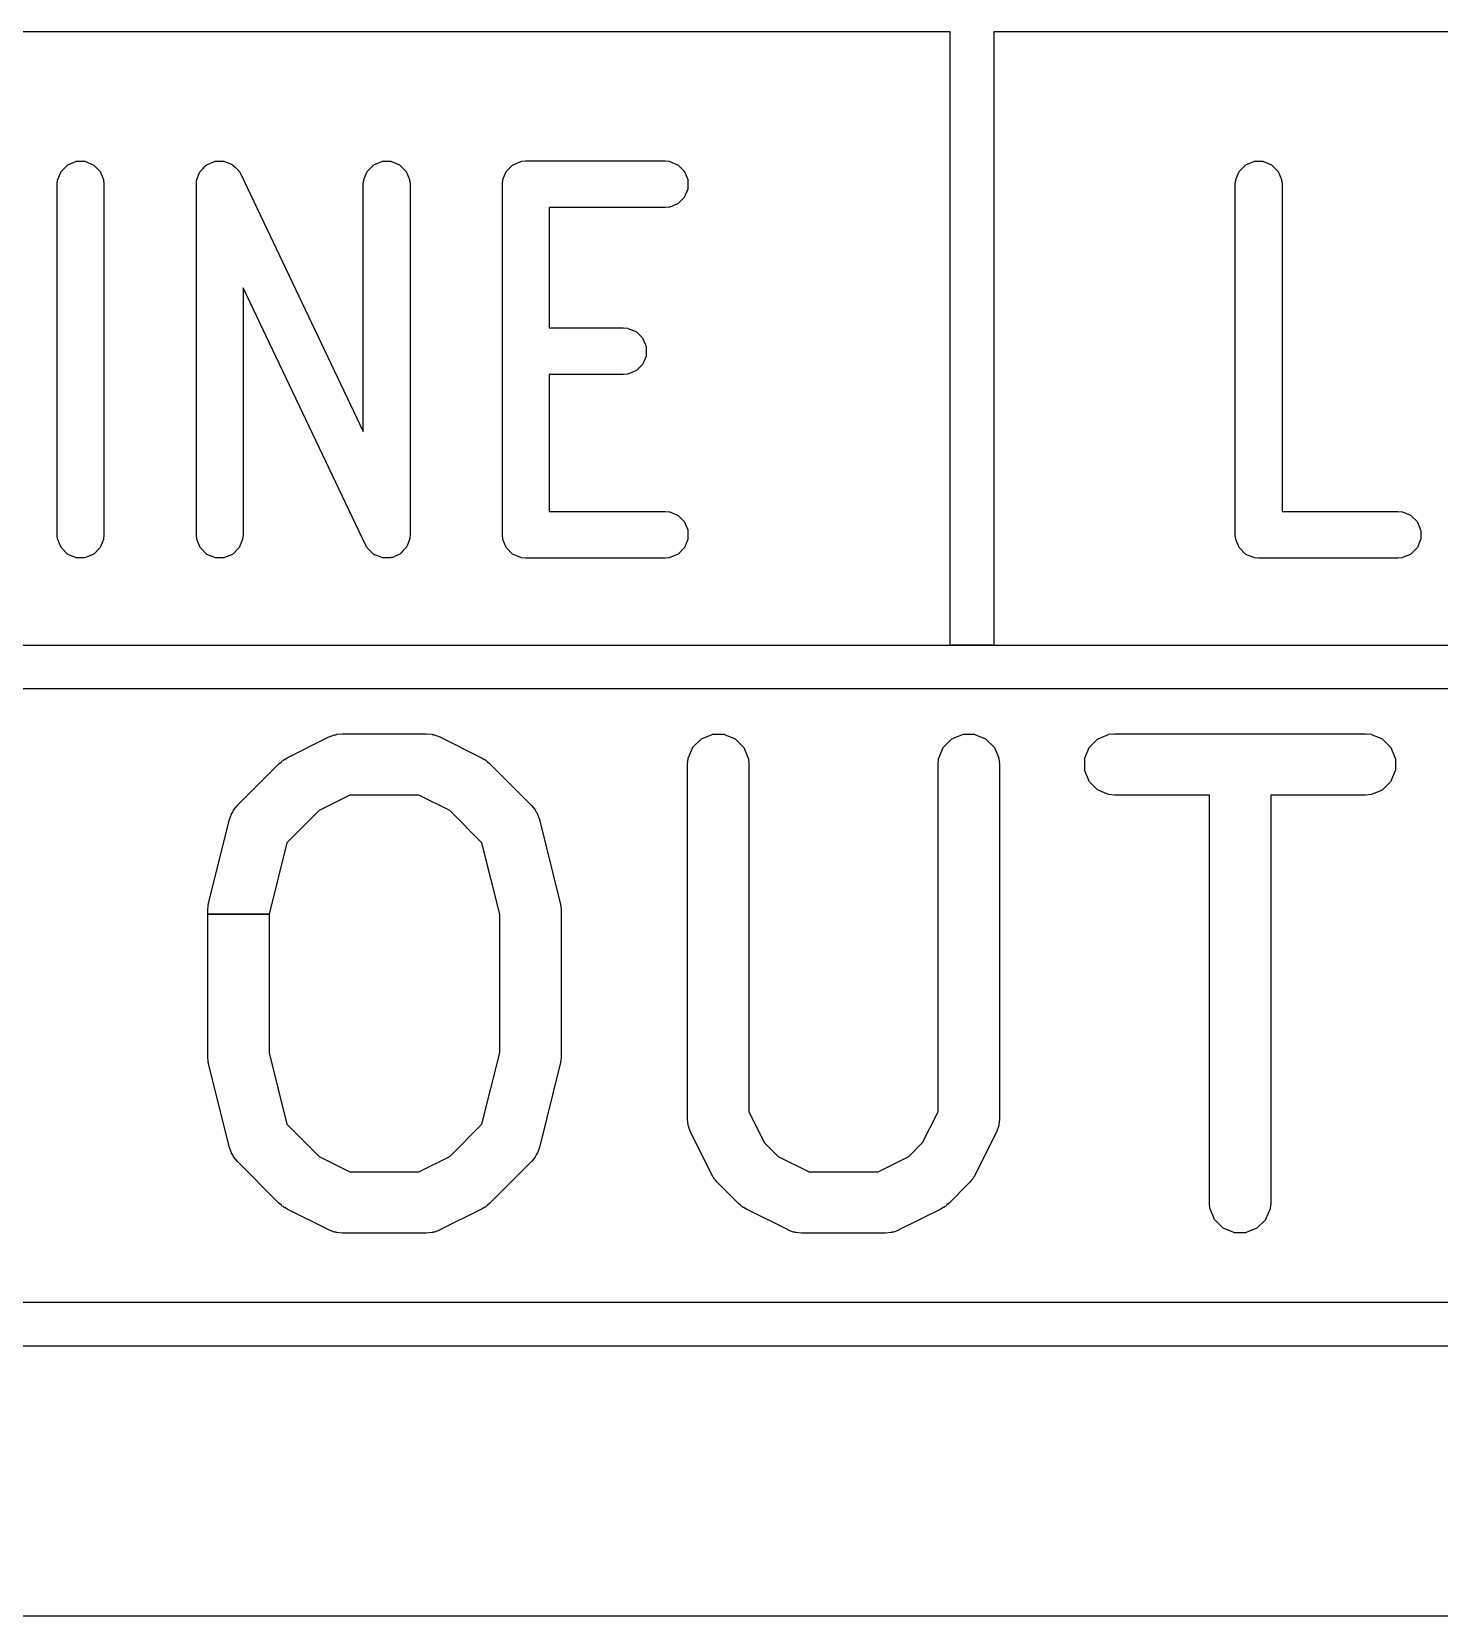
# Model space of a CAD drawing. Header units: millimetres. Extents: x 0 to 98, y 0 to 67.8.
# Drawn here: x 85.42 to 90.24, y 0 to 5.42 of the extents above; entities that cross this region are included whole.
import ezdxf

# ---------------------------------------------------------------- set-up
doc = ezdxf.new("R2010")
doc.units = ezdxf.units.MM
doc.layers.add('Edge.Cuts', color=254, linetype='CONTINUOUS', true_color=0xd0d2cd)

msp = doc.modelspace()

# ---------------------------------------------------------------- linework, layer by layer
at = {"layer": 'Edge.Cuts', "linetype": 'CONTINUOUS'}
for p, q in [((88.565, 5.425), (83.635, 5.425)), ((88.565, 3.325), (88.565, 5.425)), ((93.745, 5.425), (88.715, 5.425)), ((88.715, 5.425), (88.715, 3.325)), ((85.510394, 4.919203), (85.521593, 4.946239)), ((85.521593, 4.946239), (85.522676, 4.947862)), ((85.522676, 4.947862), (85.543368, 4.968554)), ((85.543368, 4.968554), (85.544991, 4.969637)), ((85.544991, 4.969637), (85.572027, 4.980836)), ((85.572027, 4.980836), (85.57394, 4.981217)), ((85.57394, 4.981217), (85.603204, 4.981217)), ((85.603204, 4.981217), (85.605117, 4.980836)), ((85.605117, 4.980836), (85.632153, 4.969637)), ((85.632153, 4.969637), (85.633776, 4.968554)), ((85.633776, 4.968554), (85.654468, 4.947862)), ((85.654468, 4.947862), (85.655551, 4.946239)), ((85.655551, 4.946239), (85.66675, 4.919203)), ((85.991405, 4.930848), (85.995619, 4.942719)), ((85.995619, 4.942719), (85.996616, 4.944393)), ((85.996616, 4.944393), (85.997358, 4.945218)), ((85.997358, 4.945218), (85.997783, 4.946241)), ((85.997783, 4.946241), (85.998866, 4.947861)), ((85.998866, 4.947861), (86.007779, 4.956776)), ((86.007779, 4.956776), (86.016213, 4.966129)), ((86.016213, 4.966129), (86.017775, 4.967295)), ((86.017775, 4.967295), (86.018777, 4.967773)), ((86.018777, 4.967773), (86.01956, 4.968555)), ((86.01956, 4.968555), (86.02118, 4.969637)), ((86.02118, 4.969637), (86.032811, 4.974457)), ((86.032811, 4.974457), (86.044198, 4.979877)), ((86.044198, 4.979877), (86.046088, 4.980355)), ((86.046088, 4.980355), (86.047192, 4.980413)), ((86.047192, 4.980413), (86.048218, 4.980837)), ((86.048218, 4.980837), (86.05013, 4.981217)), ((86.05013, 4.981217), (86.062738, 4.981217)), ((86.062738, 4.981217), (86.075313, 4.981868)), ((86.075313, 4.981868), (86.077244, 4.981587)), ((86.077244, 4.981587), (86.078287, 4.981217)), ((86.078287, 4.981217), (86.079394, 4.981217)), ((86.079394, 4.981217), (86.081307, 4.980837)), ((86.081307, 4.980837), (86.092956, 4.976013)), ((86.092956, 4.976013), (86.104822, 4.971801)), ((86.104822, 4.971801), (86.106498, 4.970803)), ((86.106498, 4.970803), (86.10732, 4.970062)), ((86.10732, 4.970062), (86.108345, 4.969637)), ((86.108345, 4.969637), (86.109966, 4.968554)), ((86.109966, 4.968554), (86.118878, 4.959642)), ((86.118878, 4.959642), (86.128233, 4.951208)), ((86.128233, 4.951208), (86.129167, 4.950075)), ((86.129167, 4.950075), (86.130262, 4.948258)), ((86.130262, 4.948258), (86.130658, 4.947862)), ((86.130658, 4.947862), (86.131741, 4.946239)), ((86.131741, 4.946239), (86.132312, 4.94486)), ((86.132312, 4.94486), (86.136759, 4.937485)), ((86.136759, 4.937485), (86.136991, 4.937053)), ((86.136991, 4.937053), (86.55619, 4.056735)), ((86.558012, 4.919203), (86.569211, 4.946239)), ((86.569211, 4.946239), (86.570294, 4.947862)), ((86.570294, 4.947862), (86.590986, 4.968554)), ((86.590986, 4.968554), (86.592609, 4.969637)), ((86.592609, 4.969637), (86.619645, 4.980836)), ((86.619645, 4.980836), (86.621558, 4.981217)), ((86.621558, 4.981217), (86.650822, 4.981217)), ((86.650822, 4.981217), (86.652735, 4.980836)), ((86.652735, 4.980836), (86.679771, 4.969637)), ((86.679771, 4.969637), (86.681394, 4.968554)), ((86.681394, 4.968554), (86.702086, 4.947862)), ((86.702086, 4.947862), (86.703169, 4.946239)), ((86.703169, 4.946239), (86.714368, 4.919203)), ((87.034203, 4.919203), (87.045402, 4.946239)), ((87.045402, 4.946239), (87.046485, 4.947862)), ((87.046485, 4.947862), (87.067177, 4.968554)), ((87.067177, 4.968554), (87.0688, 4.969637)), ((87.0688, 4.969637), (87.095836, 4.980836)), ((87.095836, 4.980836), (87.097259, 4.981193)), ((87.097259, 4.981193), (87.111891, 4.982634)), ((87.111891, 4.982634), (87.112381, 4.982658)), ((87.112381, 4.982658), (87.588571, 4.982658)), ((87.588571, 4.982658), (87.589061, 4.982634)), ((87.589061, 4.982634), (87.603693, 4.981193)), ((87.603693, 4.981193), (87.605116, 4.980836)), ((87.605116, 4.980836), (87.632152, 4.969637)), ((87.632152, 4.969637), (87.633775, 4.968554)), ((87.633775, 4.968554), (87.654467, 4.947862)), ((87.654467, 4.947862), (87.65555, 4.946239)), ((87.65555, 4.946239), (87.666749, 4.919203)), ((89.542774, 4.919203), (89.553973, 4.946239)), ((89.553973, 4.946239), (89.555056, 4.947862)), ((89.555056, 4.947862), (89.575748, 4.968554)), ((89.575748, 4.968554), (89.577371, 4.969637)), ((89.577371, 4.969637), (89.604407, 4.980836)), ((89.604407, 4.980836), (89.60632, 4.981217)), ((89.60632, 4.981217), (89.635584, 4.981217)), ((89.635584, 4.981217), (89.637497, 4.980836)), ((89.637497, 4.980836), (89.664533, 4.969637)), ((89.664533, 4.969637), (89.666156, 4.968554)), ((89.666156, 4.968554), (89.686848, 4.947862)), ((89.686848, 4.947862), (89.687931, 4.946239)), ((89.687931, 4.946239), (89.69913, 4.919203)), ((85.508572, 4.902658), (85.508596, 4.903148)), ((85.508572, 3.702658), (85.508572, 4.902658)), ((85.508596, 4.903148), (85.510037, 4.91778)), ((85.510037, 4.91778), (85.510394, 4.919203)), ((85.66675, 4.919203), (85.667107, 4.91778)), ((85.667107, 4.91778), (85.668548, 4.903148)), ((85.668548, 4.903148), (85.668572, 4.902658)), ((85.668572, 4.902658), (85.668572, 3.702658)), ((85.984762, 4.902658), (85.984786, 4.903148)), ((85.984762, 3.702658), (85.984762, 4.902658)), ((85.984786, 4.903148), (85.985629, 4.911714)), ((85.985552, 4.91321), (85.985832, 4.915136)), ((85.985629, 4.911714), (85.985552, 4.91321)), ((85.985832, 4.915136), (85.986017, 4.91566)), ((85.986017, 4.91566), (85.986227, 4.917782)), ((85.986227, 4.917782), (85.986583, 4.919203)), ((85.986583, 4.919203), (85.991405, 4.930848)), ((86.55619, 4.902658), (86.556214, 4.903148)), ((86.55619, 4.056735), (86.55619, 4.902658)), ((86.556214, 4.903148), (86.557655, 4.91778)), ((86.557655, 4.91778), (86.558012, 4.919203)), ((86.714368, 4.919203), (86.714725, 4.91778)), ((86.714725, 4.91778), (86.716166, 4.903148)), ((86.716166, 4.903148), (86.71619, 4.902658)), ((86.71619, 4.902658), (86.71619, 3.702658)), ((87.032381, 4.902658), (87.032405, 4.903148)), ((87.032381, 3.702658), (87.032381, 4.902658)), ((87.032405, 4.903148), (87.033846, 4.91778)), ((87.033846, 4.91778), (87.034203, 4.919203)), ((87.666749, 4.886113), (87.65555, 4.859077)), ((87.666749, 4.919203), (87.66713, 4.91729)), ((87.66713, 4.888026), (87.666749, 4.886113)), ((87.66713, 4.91729), (87.66713, 4.888026)), ((89.540952, 4.902658), (89.540976, 4.903148)), ((89.540952, 3.702658), (89.540952, 4.902658)), ((89.540976, 4.903148), (89.542417, 4.91778)), ((89.542417, 4.91778), (89.542774, 4.919203)), ((89.69913, 4.919203), (89.699487, 4.91778)), ((89.699487, 4.91778), (89.700928, 4.903148)), ((89.700928, 4.903148), (89.700952, 4.902658)), ((89.700952, 4.902658), (89.700952, 3.782658)), ((87.632152, 4.835679), (87.605116, 4.82448)), ((87.633775, 4.836762), (87.632152, 4.835679)), ((87.654467, 4.857454), (87.633775, 4.836762)), ((87.65555, 4.859077), (87.654467, 4.857454)), ((87.588571, 4.822658), (87.192381, 4.822658)), ((87.192381, 4.822658), (87.192381, 4.411229)), ((87.589061, 4.822682), (87.588571, 4.822658)), ((87.603693, 4.824123), (87.589061, 4.822682)), ((87.605116, 4.82448), (87.603693, 4.824123)), ((86.563962, 3.668263), (86.144762, 4.548583)), ((86.144762, 4.548583), (86.144762, 3.702658)), ((87.192381, 4.411229), (87.445714, 4.411229)), ((87.445714, 4.411229), (87.446204, 4.411205)), ((87.446204, 4.411205), (87.460836, 4.409764)), ((87.460836, 4.409764), (87.462259, 4.409407)), ((87.462259, 4.409407), (87.489295, 4.398208)), ((87.489295, 4.398208), (87.490918, 4.397125)), ((87.490918, 4.397125), (87.51161, 4.376433)), ((87.51161, 4.376433), (87.512693, 4.37481)), ((87.512693, 4.37481), (87.523892, 4.347774)), ((87.523892, 4.347774), (87.524273, 4.345861)), ((87.524273, 4.345861), (87.524273, 4.316597)), ((87.51161, 4.286025), (87.490918, 4.265333)), ((87.512693, 4.287648), (87.51161, 4.286025)), ((87.523892, 4.314684), (87.512693, 4.287648)), ((87.524273, 4.316597), (87.523892, 4.314684)), ((87.445714, 4.251229), (87.192381, 4.251229)), ((87.192381, 4.251229), (87.192381, 3.782658)), ((87.446204, 4.251253), (87.445714, 4.251229)), ((87.460836, 4.252694), (87.446204, 4.251253)), ((87.462259, 4.253051), (87.460836, 4.252694)), ((87.489295, 4.26425), (87.462259, 4.253051)), ((87.490918, 4.265333), (87.489295, 4.26425)), ((87.192381, 3.782658), (87.588571, 3.782658)), ((87.588571, 3.782658), (87.589061, 3.782634)), ((87.589061, 3.782634), (87.603693, 3.781193)), ((87.603693, 3.781193), (87.605116, 3.780836)), ((87.605116, 3.780836), (87.632152, 3.769637)), ((87.632152, 3.769637), (87.633775, 3.768554)), ((87.633775, 3.768554), (87.654467, 3.747862)), ((87.654467, 3.747862), (87.65555, 3.746239)), ((87.65555, 3.746239), (87.666749, 3.719203)), ((89.700952, 3.782658), (90.097142, 3.782658)), ((90.097142, 3.782658), (90.097632, 3.782634)), ((90.097632, 3.782634), (90.112264, 3.781193)), ((90.112264, 3.781193), (90.113687, 3.780836)), ((90.113687, 3.780836), (90.140723, 3.769637)), ((90.140723, 3.769637), (90.142346, 3.768554)), ((90.142346, 3.768554), (90.163038, 3.747862)), ((90.163038, 3.747862), (90.164121, 3.746239)), ((90.164121, 3.746239), (90.17532, 3.719203)), ((85.508596, 3.702168), (85.508572, 3.702658)), ((85.510037, 3.687536), (85.508596, 3.702168)), ((85.668548, 3.702168), (85.667107, 3.687536)), ((85.668572, 3.702658), (85.668548, 3.702168)), ((85.984786, 3.702168), (85.984762, 3.702658)), ((85.986227, 3.687536), (85.984786, 3.702168)), ((86.144738, 3.702168), (86.143297, 3.687536)), ((86.144762, 3.702658), (86.144738, 3.702168)), ((86.714933, 3.689651), (86.714725, 3.687536)), ((86.715119, 3.690174), (86.714933, 3.689651)), ((86.7154, 3.692109), (86.715119, 3.690174)), ((86.716166, 3.702167), (86.715321, 3.693606)), ((86.715321, 3.693606), (86.7154, 3.692109)), ((86.71619, 3.702658), (86.716166, 3.702167)), ((87.032405, 3.702168), (87.032381, 3.702658)), ((87.033846, 3.687536), (87.032405, 3.702168)), ((87.666749, 3.719203), (87.66713, 3.71729)), ((87.66713, 3.71729), (87.66713, 3.688026)), ((89.540976, 3.702168), (89.540952, 3.702658)), ((89.542417, 3.687536), (89.540976, 3.702168)), ((90.17532, 3.719203), (90.175701, 3.71729)), ((90.175701, 3.71729), (90.175701, 3.688026)), ((85.510394, 3.686113), (85.510037, 3.687536)), ((85.521593, 3.659077), (85.510394, 3.686113)), ((85.522676, 3.657454), (85.521593, 3.659077)), ((85.543368, 3.636762), (85.522676, 3.657454)), ((85.544991, 3.635679), (85.543368, 3.636762)), ((85.572027, 3.62448), (85.544991, 3.635679)), ((85.632153, 3.635679), (85.605117, 3.62448)), ((85.633776, 3.636762), (85.632153, 3.635679)), ((85.654468, 3.657454), (85.633776, 3.636762)), ((85.655551, 3.659077), (85.654468, 3.657454)), ((85.66675, 3.686113), (85.655551, 3.659077)), ((85.667107, 3.687536), (85.66675, 3.686113)), ((85.986584, 3.686113), (85.986227, 3.687536)), ((85.997783, 3.659077), (85.986584, 3.686113)), ((85.998866, 3.657454), (85.997783, 3.659077)), ((86.019558, 3.636762), (85.998866, 3.657454)), ((86.021181, 3.635679), (86.019558, 3.636762)), ((86.048217, 3.62448), (86.021181, 3.635679)), ((86.108343, 3.635679), (86.081307, 3.62448)), ((86.109966, 3.636762), (86.108343, 3.635679)), ((86.130658, 3.657454), (86.109966, 3.636762)), ((86.131741, 3.659077), (86.130658, 3.657454)), ((86.14294, 3.686113), (86.131741, 3.659077)), ((86.143297, 3.687536), (86.14294, 3.686113)), ((86.564194, 3.667832), (86.563962, 3.668263)), ((86.568634, 3.660467), (86.564194, 3.667832)), ((86.569211, 3.659075), (86.568634, 3.660467)), ((86.570294, 3.657454), (86.569211, 3.659075)), ((86.570686, 3.657062), (86.570294, 3.657454)), ((86.571785, 3.65524), (86.570686, 3.657062)), ((86.572719, 3.654108), (86.571785, 3.65524)), ((86.582072, 3.645676), (86.572719, 3.654108)), ((86.590986, 3.636762), (86.582072, 3.645676)), ((86.592609, 3.635679), (86.590986, 3.636762)), ((86.593629, 3.635257), (86.592609, 3.635679)), ((86.594454, 3.634513), (86.593629, 3.635257)), ((86.679771, 3.635679), (86.668146, 3.630865)), ((86.681395, 3.636764), (86.679771, 3.635679)), ((86.682175, 3.637545), (86.681395, 3.636764)), ((86.683174, 3.63802), (86.682175, 3.637545)), ((86.68474, 3.639187), (86.683174, 3.63802)), ((86.693181, 3.648552), (86.68474, 3.639187)), ((86.702085, 3.657454), (86.693181, 3.648552)), ((86.70317, 3.659078), (86.702085, 3.657454)), ((86.703592, 3.6601), (86.70317, 3.659078)), ((86.704334, 3.660921), (86.703592, 3.6601)), ((86.705333, 3.662598), (86.704334, 3.660921)), ((86.709546, 3.674474), (86.705333, 3.662598)), ((86.714368, 3.686112), (86.709546, 3.674474)), ((86.714725, 3.687536), (86.714368, 3.686112)), ((87.034203, 3.686113), (87.033846, 3.687536)), ((87.045402, 3.659077), (87.034203, 3.686113)), ((87.046485, 3.657454), (87.045402, 3.659077)), ((87.067177, 3.636762), (87.046485, 3.657454)), ((87.0688, 3.635679), (87.067177, 3.636762)), ((87.095836, 3.62448), (87.0688, 3.635679)), ((87.632152, 3.635679), (87.605116, 3.62448)), ((87.633775, 3.636762), (87.632152, 3.635679)), ((87.654467, 3.657454), (87.633775, 3.636762)), ((87.65555, 3.659077), (87.654467, 3.657454)), ((87.666749, 3.686113), (87.65555, 3.659077)), ((87.66713, 3.688026), (87.666749, 3.686113)), ((89.542774, 3.686113), (89.542417, 3.687536)), ((89.553973, 3.659077), (89.542774, 3.686113)), ((89.555056, 3.657454), (89.553973, 3.659077)), ((89.575748, 3.636762), (89.555056, 3.657454)), ((89.577371, 3.635679), (89.575748, 3.636762)), ((89.604407, 3.62448), (89.577371, 3.635679)), ((90.140723, 3.635679), (90.113687, 3.62448)), ((90.142346, 3.636762), (90.140723, 3.635679)), ((90.163038, 3.657454), (90.142346, 3.636762)), ((90.164121, 3.659077), (90.163038, 3.657454)), ((90.17532, 3.686113), (90.164121, 3.659077)), ((90.175701, 3.688026), (90.17532, 3.686113)), ((85.57394, 3.624099), (85.572027, 3.62448)), ((85.603204, 3.624099), (85.57394, 3.624099)), ((85.605117, 3.62448), (85.603204, 3.624099)), ((86.05013, 3.624099), (86.048217, 3.62448)), ((86.079394, 3.624099), (86.05013, 3.624099)), ((86.081307, 3.62448), (86.079394, 3.624099)), ((86.59613, 3.633515), (86.594454, 3.634513)), ((86.608011, 3.629299), (86.59613, 3.633515)), ((86.619645, 3.62448), (86.608011, 3.629299)), ((86.621558, 3.624099), (86.619645, 3.62448)), ((86.622665, 3.624099), (86.621558, 3.624099)), ((86.623708, 3.623729), (86.622665, 3.624099)), ((86.625638, 3.623448), (86.623708, 3.623729)), ((86.638221, 3.624099), (86.625638, 3.623448)), ((86.650822, 3.624099), (86.638221, 3.624099)), ((86.652737, 3.62448), (86.650822, 3.624099)), ((86.653758, 3.624904), (86.652737, 3.62448)), ((86.654861, 3.62496), (86.653758, 3.624904)), ((86.656755, 3.625439), (86.654861, 3.62496)), ((86.668146, 3.630865), (86.656755, 3.625439)), ((87.097259, 3.624123), (87.095836, 3.62448)), ((87.111891, 3.622682), (87.097259, 3.624123)), ((87.112381, 3.622658), (87.111891, 3.622682)), ((87.588571, 3.622658), (87.112381, 3.622658)), ((87.589061, 3.622682), (87.588571, 3.622658)), ((87.603693, 3.624123), (87.589061, 3.622682)), ((87.605116, 3.62448), (87.603693, 3.624123)), ((89.60583, 3.624123), (89.604407, 3.62448)), ((89.620462, 3.622682), (89.60583, 3.624123)), ((89.620952, 3.622658), (89.620462, 3.622682)), ((90.097142, 3.622658), (89.620952, 3.622658)), ((90.097632, 3.622682), (90.097142, 3.622658)), ((90.112264, 3.624123), (90.097632, 3.622682)), ((90.113687, 3.62448), (90.112264, 3.624123)), ((83.635, 3.325), (88.565, 3.325)), ((88.565, 3.325), (88.715, 3.325)), ((88.715, 3.325), (88.565, 3.325)), ((88.715, 3.325), (93.745, 3.325)), ((93.745, 3.175), (83.635, 3.175)), ((86.295899, 2.938958), (86.438756, 3.010387)), ((86.438756, 3.010387), (86.439205, 3.010585)), ((86.439205, 3.010585), (86.457514, 3.017591)), ((86.457514, 3.017591), (86.458946, 3.017908)), ((86.458946, 3.017908), (86.461717, 3.018106)), ((86.461717, 3.018106), (86.464292, 3.019171)), ((86.464292, 3.019171), (86.465715, 3.019527)), ((86.465715, 3.019527), (86.485224, 3.021448)), ((86.485224, 3.021448), (86.485714, 3.021472)), ((86.485714, 3.021472), (86.771428, 3.021472)), ((86.771428, 3.021472), (86.771918, 3.021448)), ((86.771918, 3.021448), (86.791427, 3.019527)), ((86.791427, 3.019527), (86.79285, 3.01917)), ((86.79285, 3.01917), (86.79542, 3.018106)), ((86.79542, 3.018106), (86.798196, 3.017908)), ((86.798196, 3.017908), (86.799628, 3.017591)), ((86.799628, 3.017591), (86.817937, 3.010585)), ((86.817937, 3.010585), (86.818386, 3.010387)), ((86.818386, 3.010387), (86.961242, 2.938958)), ((87.684745, 2.975565), (87.712335, 3.003155)), ((87.712335, 3.003155), (87.713958, 3.004238)), ((87.713958, 3.004238), (87.750006, 3.01917)), ((87.750006, 3.01917), (87.751919, 3.019551)), ((87.751919, 3.019551), (87.790937, 3.019551)), ((87.790937, 3.019551), (87.79285, 3.01917)), ((87.79285, 3.01917), (87.828898, 3.004238)), ((87.828898, 3.004238), (87.830521, 3.003155)), ((87.830521, 3.003155), (87.858111, 2.975565)), ((88.541888, 2.975565), (88.569478, 3.003155)), ((88.569478, 3.003155), (88.571101, 3.004238)), ((88.571101, 3.004238), (88.607149, 3.01917)), ((88.607149, 3.01917), (88.609062, 3.019551)), ((88.609062, 3.019551), (88.64808, 3.019551)), ((88.64808, 3.019551), (88.649993, 3.01917)), ((88.649993, 3.01917), (88.686041, 3.004238)), ((88.686041, 3.004238), (88.687664, 3.003155)), ((88.687664, 3.003155), (88.715254, 2.975565)), ((89.041889, 2.975565), (89.069479, 3.003155)), ((89.069479, 3.003155), (89.071102, 3.004238)), ((89.071102, 3.004238), (89.10715, 3.01917)), ((89.10715, 3.01917), (89.108573, 3.019527)), ((89.108573, 3.019527), (89.128082, 3.021448)), ((89.128082, 3.021448), (89.128572, 3.021472)), ((89.128572, 3.021472), (89.985715, 3.021472)), ((89.985715, 3.021472), (89.986205, 3.021448)), ((89.986205, 3.021448), (90.005714, 3.019527)), ((90.005714, 3.019527), (90.007137, 3.01917)), ((90.007137, 3.01917), (90.043185, 3.004238)), ((90.043185, 3.004238), (90.044808, 3.003155)), ((90.044808, 3.003155), (90.072398, 2.975565)), ((86.27888, 2.928274), (86.281629, 2.930006)), ((86.281629, 2.930006), (86.284129, 2.932056)), ((86.284129, 2.932056), (86.285385, 2.932809)), ((86.285385, 2.932809), (86.28743, 2.933658)), ((86.28743, 2.933658), (86.295472, 2.938718)), ((86.295472, 2.938718), (86.295899, 2.938958)), ((86.961242, 2.938958), (86.961669, 2.938718)), ((86.961669, 2.938718), (86.96971, 2.933657)), ((86.96971, 2.933657), (86.971756, 2.932809)), ((86.971756, 2.932809), (86.973014, 2.932055)), ((86.973014, 2.932055), (86.975515, 2.930003)), ((86.975515, 2.930003), (86.978261, 2.928274)), ((87.666452, 2.916962), (87.668373, 2.936471)), ((87.668373, 2.936471), (87.66873, 2.937894)), ((87.66873, 2.937894), (87.683662, 2.973942)), ((87.683662, 2.973942), (87.684745, 2.975565)), ((87.858111, 2.975565), (87.859194, 2.973942)), ((87.859194, 2.973942), (87.874126, 2.937894)), ((87.874126, 2.937894), (87.874483, 2.936471)), ((87.874483, 2.936471), (87.876404, 2.916962)), ((88.523595, 2.916962), (88.525516, 2.936471)), ((88.525516, 2.936471), (88.525873, 2.937894)), ((88.525873, 2.937894), (88.540805, 2.973942)), ((88.540805, 2.973942), (88.541888, 2.975565)), ((88.715254, 2.975565), (88.716337, 2.973942)), ((88.716337, 2.973942), (88.731269, 2.937894)), ((88.731269, 2.937894), (88.731626, 2.936471)), ((88.731626, 2.936471), (88.733547, 2.916962)), ((89.025493, 2.935981), (89.025874, 2.937894)), ((89.025493, 2.896963), (89.025493, 2.935981)), ((89.025874, 2.937894), (89.040806, 2.973942)), ((89.040806, 2.973942), (89.041889, 2.975565)), ((90.072398, 2.975565), (90.073481, 2.973942)), ((90.073481, 2.973942), (90.088413, 2.937894)), ((90.088413, 2.937894), (90.088794, 2.935981)), ((90.088794, 2.935981), (90.088794, 2.896963)), ((86.125753, 2.776433), (86.268611, 2.91929)), ((86.268611, 2.91929), (86.268975, 2.919619)), ((86.268975, 2.919619), (86.276313, 2.925643)), ((86.276313, 2.925643), (86.277769, 2.92732)), ((86.277769, 2.92732), (86.27888, 2.928274)), ((86.978261, 2.928274), (86.979374, 2.927319)), ((86.979374, 2.927319), (86.980827, 2.925643)), ((86.980827, 2.925643), (86.988168, 2.919619)), ((86.988168, 2.919619), (86.988532, 2.91929)), ((86.988532, 2.91929), (87.131388, 2.776433)), ((87.666428, 2.916472), (87.666452, 2.916962)), ((87.666428, 1.702186), (87.666428, 2.916472)), ((87.876404, 2.916962), (87.876428, 2.916472)), ((87.876428, 2.916472), (87.876428, 1.726975)), ((88.523571, 2.916472), (88.523595, 2.916962)), ((88.523571, 1.726974), (88.523571, 2.916472)), ((88.733547, 2.916962), (88.733571, 2.916472)), ((88.733571, 2.916472), (88.733571, 1.702186)), ((89.025874, 2.89505), (89.025493, 2.896963)), ((89.040806, 2.859002), (89.025874, 2.89505)), ((90.088413, 2.89505), (90.073481, 2.859002)), ((90.088794, 2.896963), (90.088413, 2.89505)), ((89.041889, 2.857379), (89.040806, 2.859002)), ((89.069479, 2.829789), (89.041889, 2.857379)), ((89.071102, 2.828706), (89.069479, 2.829789)), ((89.10715, 2.813774), (89.071102, 2.828706)), ((90.043185, 2.828706), (90.007137, 2.813774)), ((90.044808, 2.829789), (90.043185, 2.828706)), ((90.072398, 2.857379), (90.044808, 2.829789)), ((90.073481, 2.859002), (90.072398, 2.857379)), ((86.112987, 2.760916), (86.125424, 2.776069)), ((86.125424, 2.776069), (86.125753, 2.776433)), ((86.510501, 2.811472), (86.405054, 2.758749)), ((86.74664, 2.811472), (86.510501, 2.811472)), ((86.852085, 2.75875), (86.74664, 2.811472)), ((87.131388, 2.776433), (87.131717, 2.776069)), ((87.131717, 2.776069), (87.144154, 2.760916)), ((89.108573, 2.813417), (89.10715, 2.813774)), ((89.128082, 2.811496), (89.108573, 2.813417)), ((89.128572, 2.811472), (89.128082, 2.811496)), ((89.452143, 2.811472), (89.128572, 2.811472)), ((89.452143, 1.416472), (89.452143, 2.811472)), ((89.985715, 2.811472), (89.662143, 2.811472)), ((89.662143, 2.811472), (89.662143, 1.416472)), ((89.986205, 2.811496), (89.985715, 2.811472)), ((90.005714, 2.813417), (89.986205, 2.811496)), ((90.007137, 2.813774), (90.005714, 2.813417)), ((86.026706, 2.441938), (86.098134, 2.727652)), ((86.098134, 2.727652), (86.098276, 2.728121)), ((86.098276, 2.728121), (86.104871, 2.746582)), ((86.104871, 2.746582), (86.105562, 2.747876)), ((86.105562, 2.747876), (86.109622, 2.753358)), ((86.109622, 2.753358), (86.112233, 2.759658)), ((86.112233, 2.759658), (86.112987, 2.760916)), ((86.405054, 2.758749), (86.29481, 2.648505)), ((86.96233, 2.648505), (86.852085, 2.75875)), ((87.144154, 2.760916), (87.144908, 2.759657)), ((87.144908, 2.759657), (87.147516, 2.753359)), ((87.147516, 2.753359), (87.151578, 2.747877)), ((87.151578, 2.747877), (87.15227, 2.746582)), ((87.15227, 2.746582), (87.158865, 2.728122)), ((87.158865, 2.728122), (87.159007, 2.727653)), ((87.159007, 2.727653), (87.230436, 2.441939)), ((86.29481, 2.648505), (86.233571, 2.403548)), ((87.023571, 2.403546), (86.96233, 2.648505)), ((86.026201, 2.438689), (86.026611, 2.441457)), ((86.026611, 2.441457), (86.026706, 2.441938)), ((87.230436, 2.441939), (87.230531, 2.441457)), ((87.230531, 2.441457), (87.23094, 2.438687)), ((86.023571, 2.416472), (86.023595, 2.416962)), ((86.023571, 2.403548), (86.023571, 2.416472)), ((86.023571, 1.916472), (86.023571, 2.403548)), ((86.023571, 2.403548), (86.233571, 2.403548)), ((86.233571, 2.403548), (86.023571, 2.403548)), ((86.023595, 2.416962), (86.023869, 2.419749)), ((86.023743, 2.422064), (86.024803, 2.429235)), ((86.023743, 2.420597), (86.023743, 2.422064)), ((86.023869, 2.419749), (86.023743, 2.420597)), ((86.024803, 2.429235), (86.025516, 2.436471)), ((86.025516, 2.436471), (86.025872, 2.437893)), ((86.025872, 2.437893), (86.026201, 2.438689)), ((86.233571, 2.403548), (86.233571, 1.929398)), ((87.023571, 1.9294), (87.023571, 2.403546)), ((87.23094, 2.438687), (87.231269, 2.437894)), ((87.231269, 2.437894), (87.231626, 2.436471)), ((87.231626, 2.436471), (87.232337, 2.429241)), ((87.232337, 2.429241), (87.233399, 2.422066)), ((87.233398, 2.420595), (87.233271, 2.419751)), ((87.233271, 2.419751), (87.233547, 2.416963)), ((87.233399, 2.422066), (87.233398, 2.420595)), ((87.233547, 2.416963), (87.233571, 2.416472)), ((87.233571, 2.416472), (87.233571, 1.916472)), ((86.023595, 1.915982), (86.023571, 1.916472)), ((86.023869, 1.913197), (86.023595, 1.915982)), ((86.023743, 1.912347), (86.023869, 1.913197)), ((86.023743, 1.91088), (86.023743, 1.912347)), ((86.024803, 1.903711), (86.023743, 1.91088)), ((86.025516, 1.896473), (86.024803, 1.903711)), ((86.233571, 1.929398), (86.29481, 1.684441)), ((86.96233, 1.684441), (87.023571, 1.9294)), ((87.232337, 1.903705), (87.231626, 1.896473)), ((87.233399, 1.910878), (87.232337, 1.903705)), ((87.233547, 1.915981), (87.233271, 1.913194)), ((87.233271, 1.913194), (87.233398, 1.912349)), ((87.233398, 1.912349), (87.233399, 1.910878)), ((87.233571, 1.916472), (87.233547, 1.915981)), ((86.025873, 1.89505), (86.025516, 1.896473)), ((86.026201, 1.894258), (86.025873, 1.89505)), ((86.026611, 1.891487), (86.026201, 1.894258)), ((86.026706, 1.891006), (86.026611, 1.891487)), ((86.098134, 1.605292), (86.026706, 1.891006)), ((87.230436, 1.891005), (87.159007, 1.605291)), ((87.230531, 1.891487), (87.230436, 1.891005)), ((87.23094, 1.894255), (87.230531, 1.891487)), ((87.231269, 1.895048), (87.23094, 1.894255)), ((87.231626, 1.896473), (87.231269, 1.895048)), ((86.29481, 1.684441), (86.405056, 1.574195)), ((86.852084, 1.574195), (86.96233, 1.684441)), ((87.666452, 1.701696), (87.666428, 1.702186)), ((87.668373, 1.682187), (87.666452, 1.701696)), ((87.66873, 1.680764), (87.668373, 1.682187)), ((87.876428, 1.726975), (87.92915, 1.62153)), ((88.470849, 1.621531), (88.523571, 1.726974)), ((88.731626, 1.682187), (88.731269, 1.680763)), ((88.733547, 1.701696), (88.731626, 1.682187)), ((88.733571, 1.702186), (88.733547, 1.701696)), ((87.669794, 1.678194), (87.66873, 1.680764)), ((87.669992, 1.675418), (87.669794, 1.678194)), ((87.670309, 1.673986), (87.669992, 1.675418)), ((87.677315, 1.655677), (87.670309, 1.673986)), ((87.677513, 1.655228), (87.677315, 1.655677)), ((87.748942, 1.512372), (87.677513, 1.655228)), ((88.722486, 1.655229), (88.651058, 1.512372)), ((88.722684, 1.655678), (88.722486, 1.655229)), ((88.72969, 1.673987), (88.722684, 1.655678)), ((88.730007, 1.67542), (88.72969, 1.673987)), ((88.730203, 1.678193), (88.730007, 1.67542)), ((88.731269, 1.680763), (88.730203, 1.678193)), ((86.098276, 1.604823), (86.098134, 1.605292)), ((86.104871, 1.586362), (86.098276, 1.604823)), ((86.105562, 1.585068), (86.104871, 1.586362)), ((86.109622, 1.579587), (86.105562, 1.585068)), ((86.112233, 1.573287), (86.109622, 1.579587)), ((86.112987, 1.572029), (86.112233, 1.573287)), ((86.405056, 1.574195), (86.510501, 1.521472)), ((86.746641, 1.521472), (86.852084, 1.574195)), ((87.144908, 1.573288), (87.144154, 1.572029)), ((87.147516, 1.579587), (87.144908, 1.573288)), ((87.151578, 1.585067), (87.147516, 1.579587)), ((87.15227, 1.586362), (87.151578, 1.585067)), ((87.158865, 1.604822), (87.15227, 1.586362)), ((87.159007, 1.605291), (87.158865, 1.604822)), ((87.92915, 1.62153), (87.976486, 1.574194)), ((87.976486, 1.574194), (88.08193, 1.521472)), ((88.31807, 1.521472), (88.423512, 1.574194)), ((88.423512, 1.574194), (88.470849, 1.621531)), ((86.125423, 1.556875), (86.112987, 1.572029)), ((86.125752, 1.556511), (86.125423, 1.556875)), ((86.268611, 1.413653), (86.125752, 1.556511)), ((86.510501, 1.521472), (86.746641, 1.521472)), ((87.131389, 1.556512), (86.988532, 1.413654)), ((87.131718, 1.556876), (87.131389, 1.556512)), ((87.144154, 1.572029), (87.131718, 1.556876)), ((88.08193, 1.521472), (88.31807, 1.521472)), ((87.749182, 1.511945), (87.748942, 1.512372)), ((87.754243, 1.503904), (87.749182, 1.511945)), ((87.755091, 1.501858), (87.754243, 1.503904)), ((87.755845, 1.5006), (87.755091, 1.501858)), ((87.757897, 1.498099), (87.755845, 1.5006)), ((87.759626, 1.495353), (87.757897, 1.498099)), ((87.760581, 1.49424), (87.759626, 1.495353)), ((87.762257, 1.492787), (87.760581, 1.49424)), ((87.768281, 1.485446), (87.762257, 1.492787)), ((87.76861, 1.485082), (87.768281, 1.485446)), ((87.840039, 1.413653), (87.76861, 1.485082)), ((88.63139, 1.485082), (88.559961, 1.413653)), ((88.631719, 1.485446), (88.63139, 1.485082)), ((88.637744, 1.49279), (88.631719, 1.485446)), ((88.639418, 1.49424), (88.637744, 1.49279)), ((88.640375, 1.495355), (88.639418, 1.49424)), ((88.642101, 1.498098), (88.640375, 1.495355)), ((88.644155, 1.5006), (88.642101, 1.498098)), ((88.64491, 1.50186), (88.644155, 1.5006)), ((88.645757, 1.503909), (88.64491, 1.50186)), ((88.650817, 1.511944), (88.645757, 1.503909)), ((88.651058, 1.512372), (88.650817, 1.511944)), ((86.268975, 1.413324), (86.268611, 1.413653)), ((86.276316, 1.407299), (86.268975, 1.413324)), ((86.988168, 1.413325), (86.980828, 1.407302)), ((86.988532, 1.413654), (86.988168, 1.413325)), ((87.840403, 1.413324), (87.840039, 1.413653)), ((87.847742, 1.407301), (87.840403, 1.413324)), ((88.559597, 1.413324), (88.552257, 1.407302)), ((88.559961, 1.413653), (88.559597, 1.413324)), ((89.452167, 1.415982), (89.452143, 1.416472)), ((89.454088, 1.396473), (89.452167, 1.415982)), ((89.662119, 1.415982), (89.660198, 1.396473)), ((89.662143, 1.416472), (89.662119, 1.415982)), ((86.27777, 1.405623), (86.276316, 1.407299)), ((86.278883, 1.404668), (86.27777, 1.405623)), ((86.281625, 1.402942), (86.278883, 1.404668)), ((86.284128, 1.400888), (86.281625, 1.402942)), ((86.285387, 1.400133), (86.284128, 1.400888)), ((86.287437, 1.399285), (86.285387, 1.400133)), ((86.295472, 1.394226), (86.287437, 1.399285)), ((86.2959, 1.393985), (86.295472, 1.394226)), ((86.438757, 1.322557), (86.2959, 1.393985)), ((86.961242, 1.393985), (86.818385, 1.322557)), ((86.96167, 1.394226), (86.961242, 1.393985)), ((86.969705, 1.399285), (86.96167, 1.394226)), ((86.971755, 1.400133), (86.969705, 1.399285)), ((86.973016, 1.400889), (86.971755, 1.400133)), ((86.975518, 1.402945), (86.973016, 1.400889)), ((86.978259, 1.404668), (86.975518, 1.402945)), ((86.979375, 1.405625), (86.978259, 1.404668)), ((86.980828, 1.407302), (86.979375, 1.405625)), ((87.849197, 1.405624), (87.847742, 1.407301)), ((87.850311, 1.404669), (87.849197, 1.405624)), ((87.853051, 1.402944), (87.850311, 1.404669)), ((87.855557, 1.400888), (87.853051, 1.402944)), ((87.856816, 1.400133), (87.855557, 1.400888)), ((87.858866, 1.399285), (87.856816, 1.400133)), ((87.866901, 1.394226), (87.858866, 1.399285)), ((87.867329, 1.393985), (87.866901, 1.394226)), ((88.010186, 1.322557), (87.867329, 1.393985)), ((88.532671, 1.393985), (88.389814, 1.322557)), ((88.533099, 1.394226), (88.532671, 1.393985)), ((88.541136, 1.399286), (88.533099, 1.394226)), ((88.543183, 1.400133), (88.541136, 1.399286)), ((88.544444, 1.400889), (88.543183, 1.400133)), ((88.546941, 1.40294), (88.544444, 1.400889)), ((88.549689, 1.404668), (88.546941, 1.40294)), ((88.550804, 1.405625), (88.549689, 1.404668)), ((88.552257, 1.407302), (88.550804, 1.405625)), ((89.454445, 1.39505), (89.454088, 1.396473)), ((89.469377, 1.359002), (89.454445, 1.39505)), ((89.47046, 1.357379), (89.469377, 1.359002)), ((89.49805, 1.329789), (89.47046, 1.357379)), ((89.643826, 1.357379), (89.616236, 1.329789)), ((89.644909, 1.359002), (89.643826, 1.357379)), ((89.659841, 1.39505), (89.644909, 1.359002)), ((89.660198, 1.396473), (89.659841, 1.39505)), ((86.439206, 1.322359), (86.438757, 1.322557)), ((86.457515, 1.315353), (86.439206, 1.322359)), ((86.458948, 1.315036), (86.457515, 1.315353)), ((86.461719, 1.31484), (86.458948, 1.315036)), ((86.464291, 1.313774), (86.461719, 1.31484)), ((86.465715, 1.313417), (86.464291, 1.313774)), ((86.485224, 1.311496), (86.465715, 1.313417)), ((86.485714, 1.311472), (86.485224, 1.311496)), ((86.771428, 1.311472), (86.485714, 1.311472)), ((86.771918, 1.311496), (86.771428, 1.311472)), ((86.791427, 1.313417), (86.771918, 1.311496)), ((86.792851, 1.313774), (86.791427, 1.313417)), ((86.795421, 1.31484), (86.792851, 1.313774)), ((86.798194, 1.315036), (86.795421, 1.31484)), ((86.799628, 1.315353), (86.798194, 1.315036)), ((86.817936, 1.322359), (86.799628, 1.315353)), ((86.818385, 1.322557), (86.817936, 1.322359)), ((88.010635, 1.322359), (88.010186, 1.322557)), ((88.028944, 1.315353), (88.010635, 1.322359)), ((88.030377, 1.315036), (88.028944, 1.315353)), ((88.033148, 1.31484), (88.030377, 1.315036)), ((88.03572, 1.313774), (88.033148, 1.31484)), ((88.037144, 1.313417), (88.03572, 1.313774)), ((88.056653, 1.311496), (88.037144, 1.313417)), ((88.057143, 1.311472), (88.056653, 1.311496)), ((88.342857, 1.311472), (88.057143, 1.311472)), ((88.343347, 1.311496), (88.342857, 1.311472)), ((88.362856, 1.313417), (88.343347, 1.311496)), ((88.36428, 1.313774), (88.362856, 1.313417)), ((88.36685, 1.31484), (88.36428, 1.313774)), ((88.369623, 1.315036), (88.36685, 1.31484)), ((88.371057, 1.315353), (88.369623, 1.315036)), ((88.389365, 1.322359), (88.371057, 1.315353)), ((88.389814, 1.322557), (88.389365, 1.322359)), ((89.499673, 1.328706), (89.49805, 1.329789)), ((89.535721, 1.313774), (89.499673, 1.328706)), ((89.537634, 1.313393), (89.535721, 1.313774)), ((89.576652, 1.313393), (89.537634, 1.313393)), ((89.578565, 1.313774), (89.576652, 1.313393)), ((89.614613, 1.328706), (89.578565, 1.313774)), ((89.616236, 1.329789), (89.614613, 1.328706)), ((83.635, 1.075), (93.745, 1.075)), ((93.82, 0.925), (73.5, 0.925)), ((98, 0), (0, 0))]:
    msp.add_line(p, q, dxfattribs=at)

doc.saveas('drawing.dxf')
